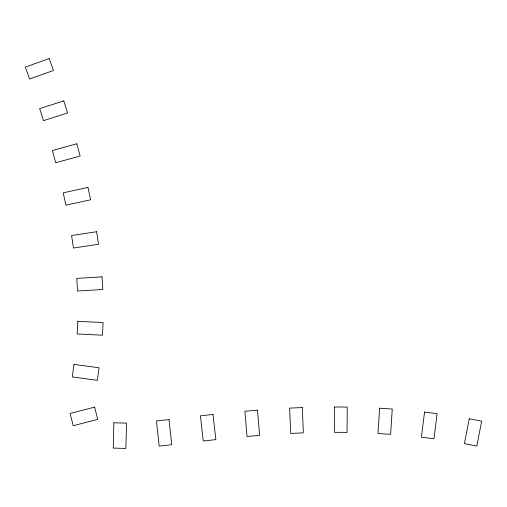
<?xml version="1.0" encoding="UTF-8"?>
<svg xmlns="http://www.w3.org/2000/svg" width="507" height="507" viewBox="0 0 507 507"><rect width="100%" height="100%" fill="white"/><g stroke="black" fill="none" stroke-linecap="round" stroke-linejoin="round"><path stroke-width="0.76" d="M334.588 406.982L334.392 432.3L347.054 432.395L347.244 407.077L334.588 406.982M113.872 422.794L113.232 448.106L125.888 448.429L126.528 423.111L113.872 422.794M77.799 321.318L77.178 333.961L102.471 335.203L103.092 322.56L77.799 321.318M379.616 408.217L377.994 433.485L390.631 434.296L392.247 409.029L379.616 408.217M424.555 412.077L421.387 437.199L433.948 438.783L437.116 413.661L424.555 412.077M73.978 364.356L72.248 376.897L97.338 380.351L99.061 367.809L73.978 364.356M469.222 418.776L464.406 443.638L476.84 446.04L481.65 421.184L469.222 418.776M49.198 58.571L25.35 67.089L29.609 79.01L53.457 70.498L49.198 58.571M63.762 100.899L39.641 108.606L43.494 120.666L67.615 112.96L63.762 100.899M76.811 143.817L52.392 150.522L55.738 162.728L80.157 156.029L76.811 143.817M94.587 407.14L70.061 413.42L73.198 425.69L97.731 419.409L94.587 407.14M87.945 187.406L63.217 192.831L65.929 205.196L90.658 199.771L87.945 187.406M96.628 231.743L71.582 235.502L73.464 248.024L98.504 244.26L96.628 231.743M213.01 414.447L200.43 415.867L203.269 441.027L215.849 439.607L213.01 414.447M169.015 419.549L156.429 420.924L159.179 446.097L171.765 444.715L169.015 419.549M257.499 410.176L244.881 411.24L247.01 436.47L259.628 435.412L257.499 410.176M102.04 276.854L76.766 278.406L77.546 291.043L102.813 289.491L102.04 276.854M302.286 407.571L289.636 408.103L290.707 433.403L303.357 432.864L302.286 407.571"/></g></svg>
